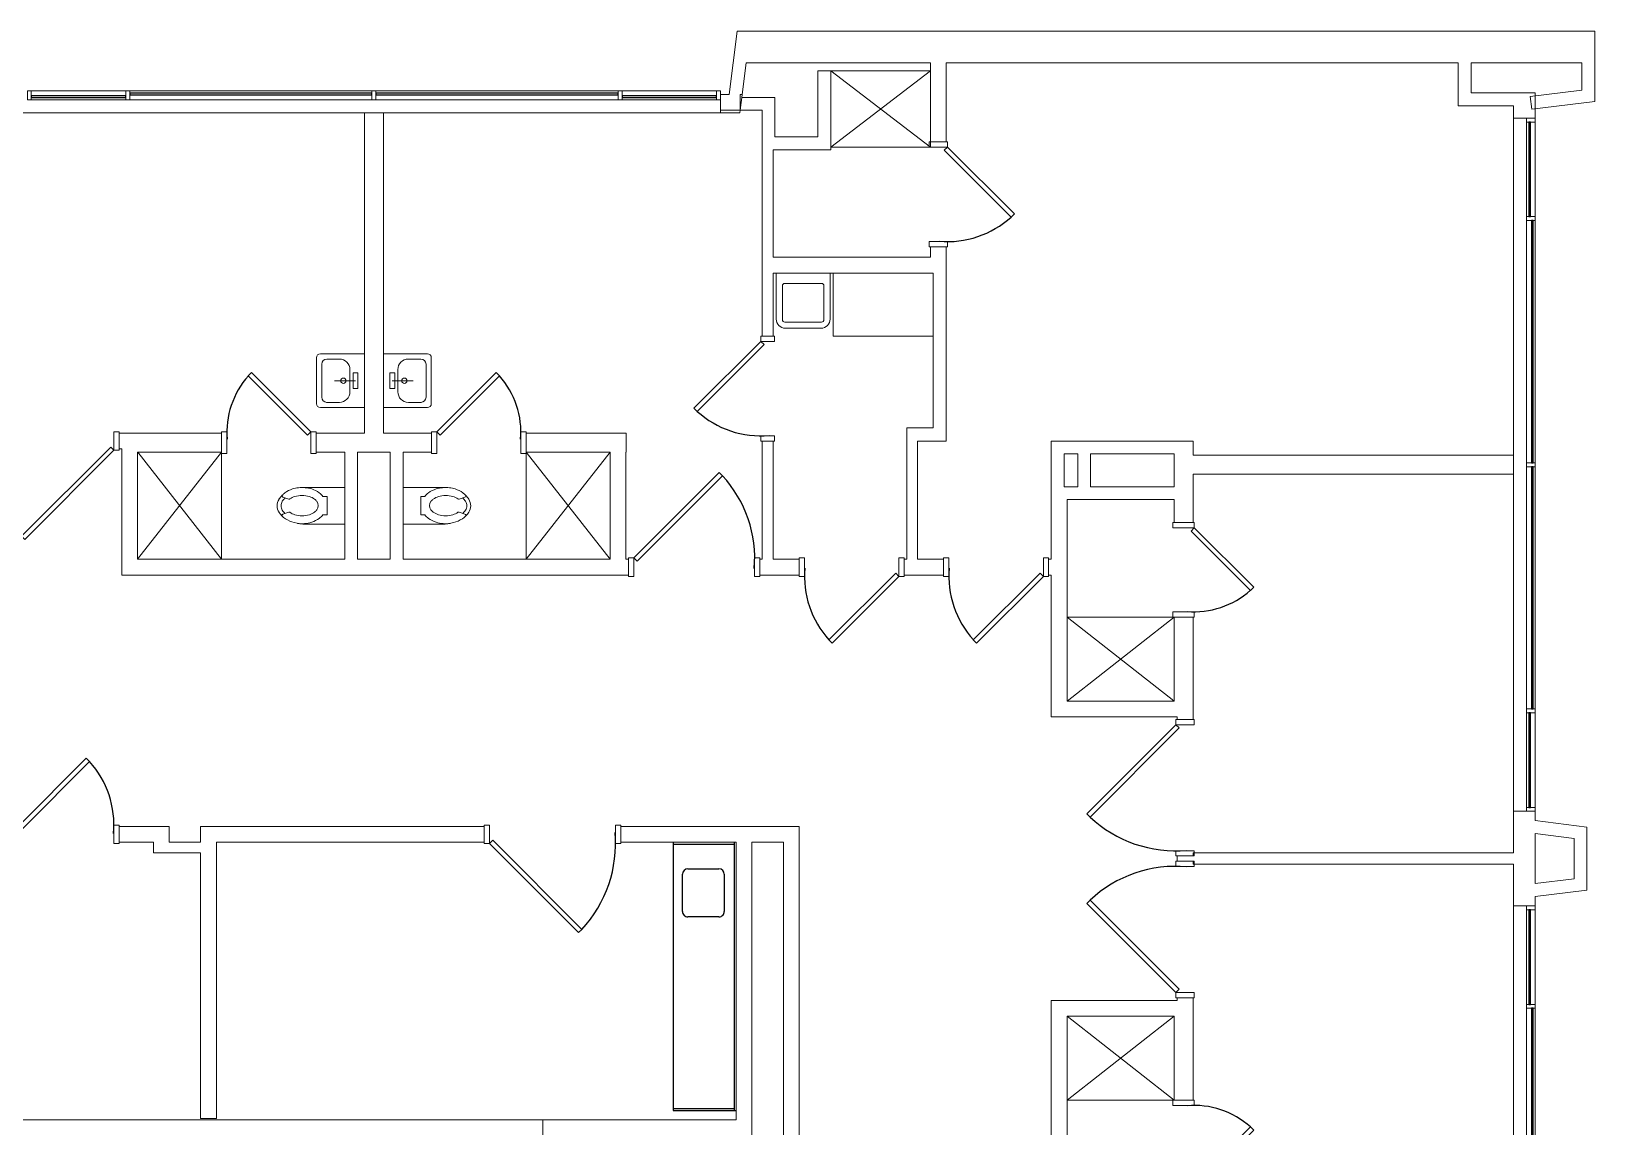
# Model space of a CAD drawing. Header units: inches. Extents: x -3174 to 3292, y 161 to 3697.
# Drawn here: x 2691 to 3287, y 3280 to 3697 of the extents above; entities that cross this region are included whole.
import ezdxf

# ---------------------------------------------------------------- set-up
doc = ezdxf.new("R2010")
doc.units = ezdxf.units.IN
doc.header["$LTSCALE"] = 96
doc.header["$MEASUREMENT"] = 0
for name, color, linetype, lineweight in [('A-DETL-GENF', 3, 'CONTINUOUS', 18), ('A-FLOR-OTLN', 6, 'CONTINUOUS', 18), ('A-GENM', 6, 'CONTINUOUS', 18), ('A-GLAZ-CWMG', 3, 'CONTINUOUS', 18), ('I-WALL', 2, 'CONTINUOUS', 18), ('P-SANR-FIXT', 6, 'CONTINUOUS', 18)]:
    doc.layers.add(name, color=color, linetype=linetype, lineweight=lineweight)
for name, color, linetype in [('A-DOOR', 2, 'CONTINUOUS'), ('A-FLOR-CASE', 3, 'CONTINUOUS'), ('A-GLAZ', 2, 'CONTINUOUS')]:
    doc.layers.add(name, color=color, linetype=linetype)

# ---------------------------------------------------------------- blocks, each defined once
blk = doc.blocks.new('generic door-single - 48_ x 84_-1536796-258679-fp05')
at = {"layer": 'A-DETL-GENF', "color": 253}
for p, q in [((-27.25, 6.06), (-29.25, 6.06)), ((-29.25, 6.06), (-29.25, -0.94)), ((-27.25, -0.94), (-27.25, 6.06)), ((22.75, 6.06), (20.75, 6.06)), ((20.75, 6.06), (20.75, -0.94)), ((22.75, -0.94), (22.75, 6.06)), ((-29.25, -0.94), (-27.25, -0.94)), ((20.75, -0.94), (22.75, -0.94))]:
    blk.add_line(p, q, dxfattribs=at)
at = {"layer": 'A-DOOR', "color": 253}
for p, q in [((-14.43, -33.64), (19.51, 0.3)), ((20.75, -0.94), (19.51, 0.3)), ((20.75, -0.94), (-13.19, -34.88)), ((-13.19, -34.88), (-14.43, -33.64))]:
    blk.add_line(p, q, dxfattribs=at)
blk.add_arc((20.75, -0.94), 48.05, 175, 222.91262, dxfattribs=at)
blk = doc.blocks.new('generic door-single - 32_ x 84_-1548980-258679-fp05')
at = {"layer": 'A-DETL-GENF', "color": 253}
for p, q in [((-21.25, -6.69), (-21.25, 1.56)), ((-21.25, 1.56), (-19.25, 1.56)), ((-19.25, 1.56), (-19.25, -6.69)), ((12.75, -6.69), (12.75, 1.56)), ((12.75, 1.56), (14.75, 1.56)), ((14.75, 1.56), (14.75, -6.69)), ((-19.25, -6.69), (-21.25, -6.69)), ((14.75, -6.69), (12.75, -6.69))]:
    blk.add_line(p, q, dxfattribs=at)
at = {"layer": 'A-DOOR', "color": 253}
for p, q in [((-9.88, 24.19), (-11.11, 22.95)), ((12.75, 1.56), (-9.88, 24.19)), ((-11.11, 22.95), (11.51, 0.33)), ((12.75, 1.56), (11.51, 0.33))]:
    blk.add_line(p, q, dxfattribs=at)
blk.add_arc((12.75, 1.56), 31.98, 138.13643, 185, dxfattribs=at)
blk = doc.blocks.new('Eg_toilet_2D - Eg_toilet_2D-690829-258679-fp05')
at = {"layer": 'P-SANR-FIXT', "color": 253}
for p, q in [((0, 7), (14.87, 7)), ((6.71, 3.45), (8.26, 3.45)), ((6.71, -3.55), (6.71, 3.45)), ((23.53, 3.16), (21.3, 2.42)), ((8.26, -3.55), (6.71, -3.55)), ((21.3, -2.52), (23.5, -3.25)), ((16.5, -7), (0, -7))]:
    blk.add_line(p, q, dxfattribs=at)
for centre, radius, start, end in [((15.38, -2.85), 9.56, 107.14148, 126.67221), ((16.21, -5.54), 12.38, 81.73494, 107.14148), ((14.87, -9.84), 16.84, 75.07119, 90), ((16.17, -4.99), 11.82, 57.23167, 75.07119), ((14.11, -1.14), 7.43, 126.67221, 141.86478), ((12.84, -0.05), 2.76, 143.41905, 216.58095), ((14.11, -1.14), 4.43, 126.67237, 141.86477), ((15.38, -2.85), 6.56, 107.14137, 126.67237), ((16.21, -5.54), 9.38, 90.00002, 107.14137), ((16.21, -5.54), 9.38, 72.85864, 89.99998), ((17.04, -2.85), 6.56, 54.48291, 72.85864), ((21.14, 2.9), 0.5, 234.48291, 288.24383), ((18.14, -1.93), 8.18, 32.76172, 57.23167), ((18.14, -1.93), 6.68, 32.76159, 46.31418), ((23.37, 3.63), 0.5, 288.24383, 45.67207), ((21.13, 0), 3.12, 359.99997, 32.76159), ((21.13, 0), 4.62, 359.99996, 32.76172), ((21.13, 0), 4.62, 327.23848, 0.00004), ((14.11, 1.04), 7.43, 218.13524, 233.32772), ((15.38, 2.75), 9.56, 233.32772, 252.85864), ((14.11, 1.04), 4.43, 218.13523, 233.32763), ((15.38, 2.75), 6.56, 233.32763, 252.85863), ((16.21, 5.44), 9.38, 252.85863, 269.99998), ((16.21, 5.44), 9.38, 270.00002, 287.14136), ((17.04, 2.75), 6.56, 287.14136, 305.51709), ((17.04, 2.75), 9.56, 287.14164, 306.68462), ((21.14, -3), 0.5, 71.75618, 125.51709), ((18.14, 1.93), 6.68, 312.75649, 327.23832), ((18.32, 1.04), 7.43, 306.68811, 316.57416), ((23.35, -3.73), 0.5, 316.57414, 71.75618), ((21.13, 0), 3.12, 327.23832, 0.00003), ((18.14, 1.93), 8.18, 313.30974, 327.23848), ((16.21, 5.44), 12.38, 252.85864, 276.58587), ((16.21, 5.44), 12.38, 276.58592, 287.14164)]:
    blk.add_arc(centre, radius, start, end, dxfattribs=at)
blk = doc.blocks.new('Eg_shower_2D - Eg_shower_2D-691853-258679-fp05')
at = {"layer": 'P-SANR-FIXT', "color": 253}
for p, q in [((-16, -20.32), (15.96, 20.38)), ((16, -20.32), (-15.95, 20.38)), ((16, 20.38), (16, -20.32)), ((16, -20.32), (-16, -20.32))]:
    blk.add_line(p, q, dxfattribs=at)
blk = doc.blocks.new('generic door-single - 46_ x 84_-1549304-258679-fp05')
at = {"layer": 'A-DETL-GENF', "color": 253}
for p, q in [((-26.25, 6.06), (-28.25, 6.06)), ((-28.25, 6.06), (-28.25, -0.94)), ((-26.25, -0.94), (-26.25, 6.06)), ((21.75, 6.06), (19.75, 6.06)), ((19.75, 6.06), (19.75, -0.94)), ((21.75, -0.94), (21.75, 6.06)), ((-28.25, -0.94), (-26.25, -0.94)), ((19.75, -0.94), (21.75, -0.94))]:
    blk.add_line(p, q, dxfattribs=at)
at = {"layer": 'A-DOOR', "color": 253}
for p, q in [((-14.01, -32.23), (18.51, 0.3)), ((19.75, -0.94), (18.51, 0.3)), ((19.75, -0.94), (-12.78, -33.46)), ((-12.78, -33.46), (-14.01, -32.23))]:
    blk.add_line(p, q, dxfattribs=at)
blk.add_arc((19.75, -0.94), 46.04, 175, 222.82155, dxfattribs=at)
blk = doc.blocks.new('Eg_toilet_2D - Eg_toilet_2D-3266673-258679-fp05')
at = {"layer": 'P-SANR-FIXT', "color": 253}
for p, q in [((16.5, 7), (0, 7)), ((8.26, 3.55), (6.71, 3.55)), ((6.71, 3.55), (6.71, -3.45)), ((21.3, 2.52), (23.5, 3.25)), ((6.71, -3.45), (8.26, -3.45)), ((23.53, -3.16), (21.3, -2.42)), ((0, -7), (14.87, -7))]:
    blk.add_line(p, q, dxfattribs=at)
for centre, radius, start, end in [((15.38, -2.75), 9.56, 107.14136, 126.67228), ((16.21, -5.44), 12.38, 83.41413, 107.14136), ((16.21, -5.44), 12.38, 72.85836, 83.41408), ((17.04, -2.75), 9.56, 53.31538, 72.85836), ((14.11, -1.04), 7.43, 126.67228, 141.86476), ((12.84, 0.05), 2.76, 143.41905, 216.58095), ((14.11, -1.04), 4.43, 126.67237, 141.86477), ((15.38, -2.75), 6.56, 107.14137, 126.67237), ((16.21, -5.44), 9.38, 90.00002, 107.14137), ((16.21, -5.44), 9.38, 72.85864, 89.99998), ((17.04, -2.75), 6.56, 54.48291, 72.85864), ((21.14, 3), 0.5, 234.48291, 288.24382), ((18.14, -1.93), 6.68, 32.76168, 47.24351), ((18.32, -1.04), 7.43, 43.42584, 53.31189), ((23.35, 3.73), 0.5, 288.24382, 43.42586), ((18.14, -1.93), 8.18, 32.76152, 46.69026), ((21.13, 0), 3.12, 359.99997, 32.76168), ((21.13, 0), 3.12, 327.23841, 0.00003), ((21.13, 0), 4.62, 359.99996, 32.76152), ((21.13, 0), 4.62, 327.23828, 0.00004), ((14.11, 1.14), 7.43, 218.13522, 233.32779), ((15.38, 2.85), 9.56, 233.32779, 252.85852), ((14.11, 1.14), 4.43, 218.13523, 233.32763), ((15.38, 2.85), 6.56, 233.32763, 252.85863), ((16.21, 5.54), 9.38, 252.85863, 269.99998), ((16.21, 5.54), 9.38, 270.00002, 287.14136), ((17.04, 2.85), 6.56, 287.14136, 305.51709), ((16.17, 4.99), 11.82, 284.92881, 302.76833), ((21.14, -2.9), 0.5, 71.75617, 125.51709), ((18.14, 1.93), 8.18, 302.76833, 327.23828), ((18.14, 1.93), 6.68, 313.68582, 327.23841), ((23.37, -3.63), 0.5, 314.32793, 71.75617), ((16.21, 5.54), 12.38, 252.85852, 278.26506), ((14.87, 9.84), 16.84, 270, 284.92881)]:
    blk.add_arc(centre, radius, start, end, dxfattribs=at)
blk = doc.blocks.new('Eg_shower_2D - Eg_shower_2D-738930-258679-fp05')
at = {"layer": 'P-SANR-FIXT', "color": 253}
for p, q in [((-16, 20.32), (15.95, -20.38)), ((16, 20.32), (-16, 20.32)), ((16, 20.32), (-15.95, -20.38)), ((16, -20.38), (16, 20.32))]:
    blk.add_line(p, q, dxfattribs=at)
blk = doc.blocks.new('generic door-single - 32_ x 84_-1549300-258679-fp05')
at = {"layer": 'A-DETL-GENF', "color": 253}
for p, q in [((-19.25, 6.69), (-21.25, 6.69)), ((-21.25, 6.69), (-21.25, -1.56)), ((-19.25, -1.56), (-19.25, 6.69)), ((14.75, 6.69), (12.75, 6.69)), ((12.75, 6.69), (12.75, -1.56)), ((14.75, -1.56), (14.75, 6.69)), ((-21.25, -1.56), (-19.25, -1.56)), ((12.75, -1.56), (14.75, -1.56))]:
    blk.add_line(p, q, dxfattribs=at)
at = {"layer": 'A-DOOR', "color": 253}
for p, q in [((-11.11, -22.95), (11.51, -0.33)), ((12.75, -1.56), (-9.88, -24.19)), ((12.75, -1.56), (11.51, -0.33)), ((-9.88, -24.19), (-11.11, -22.95))]:
    blk.add_line(p, q, dxfattribs=at)
blk.add_arc((12.75, -1.56), 31.98, 175, 221.86357, dxfattribs=at)
blk = doc.blocks.new('generic door-single - 48_ x 84_-1536792-258679-fp05')
at = {"layer": 'A-DETL-GENF', "color": 253}
for p, q in [((-29.25, -6.06), (-29.25, 0.94)), ((-29.25, 0.94), (-27.25, 0.94)), ((-27.25, 0.94), (-27.25, -6.06)), ((20.75, -6.06), (20.75, 0.94)), ((20.75, 0.94), (22.75, 0.94)), ((22.75, 0.94), (22.75, -6.06)), ((-27.25, -6.06), (-29.25, -6.06)), ((22.75, -6.06), (20.75, -6.06))]:
    blk.add_line(p, q, dxfattribs=at)
at = {"layer": 'A-DOOR', "color": 253}
for p, q in [((-13.19, 34.88), (-14.43, 33.64)), ((-14.43, 33.64), (19.51, -0.3)), ((20.75, 0.94), (-13.19, 34.88)), ((20.75, 0.94), (19.51, -0.3))]:
    blk.add_line(p, q, dxfattribs=at)
blk.add_arc((20.75, 0.94), 48.05, 137.08738, 185, dxfattribs=at)
blk = doc.blocks.new('Eg_shower_2D - Eg_shower_2D-V1-258679-fp05')
at = {"layer": 'P-SANR-FIXT', "color": 253}
for p, q in [((-16, 20.32), (15.96, -20.38)), ((16, 20.32), (-16, 20.32)), ((16, 20.32), (-15.95, -20.37)), ((16, -20.37), (16, 20.32))]:
    blk.add_line(p, q, dxfattribs=at)
blk = doc.blocks.new('Eg_shower_2D - Eg_shower_2D-738978-258679-fp05')
at = {"layer": 'P-SANR-FIXT', "color": 253}
for p, q in [((-16, -20.32), (13, 17.68)), ((13, -20.32), (-16, 17.68)), ((-16, -20.32), (-16, 17.68)), ((13, 17.68), (13, -20.32)), ((-14, -20.32), (-16, -20.32))]:
    blk.add_line(p, q, dxfattribs=at)
blk = doc.blocks.new('generic door-single - 36_ x 84_-905279-258679-fp05')
at = {"layer": 'A-DETL-GENF', "color": 253}
for p, q in [((-21.25, 6.06), (-23.25, 6.06)), ((-23.25, 6.06), (-23.25, -0.94)), ((-21.25, -0.94), (-21.25, 6.06)), ((16.75, 6.06), (14.75, 6.06)), ((14.75, 6.06), (14.75, -0.94)), ((16.75, -0.94), (16.75, 6.06)), ((-23.25, -0.94), (-21.25, -0.94)), ((14.75, -0.94), (16.75, -0.94))]:
    blk.add_line(p, q, dxfattribs=at)
at = {"layer": 'A-DOOR', "color": 253}
for p, q in [((-11.94, -25.16), (13.51, 0.3)), ((14.75, -0.94), (13.51, 0.3)), ((14.75, -0.94), (-10.71, -26.39)), ((-10.71, -26.39), (-11.94, -25.16))]:
    blk.add_line(p, q, dxfattribs=at)
blk.add_arc((14.75, -0.94), 36, 175, 222.21369, dxfattribs=at)
blk = doc.blocks.new('generic door-single - 36_ x 84_-1549311-258679-fp05')
at = {"layer": 'A-DETL-GENF', "color": 253}
for p, q in [((-23.25, -5.19), (-23.25, 0.06)), ((-23.25, 0.06), (-21.25, 0.06)), ((-21.25, 0.06), (-21.25, -5.19)), ((14.75, -5.19), (14.75, 0.06)), ((14.75, 0.06), (16.75, 0.06)), ((16.75, 0.06), (16.75, -5.19)), ((-21.25, -5.19), (-23.25, -5.19)), ((16.75, -5.19), (14.75, -5.19))]:
    blk.add_line(p, q, dxfattribs=at)
at = {"layer": 'A-DOOR', "color": 253}
for p, q in [((-10.71, 25.52), (-11.94, 24.28)), ((-11.94, 24.28), (13.51, -1.17)), ((14.75, 0.06), (-10.71, 25.52)), ((14.75, 0.06), (13.51, -1.17))]:
    blk.add_line(p, q, dxfattribs=at)
blk.add_arc((14.75, 0.06), 36, 137.78631, 185, dxfattribs=at)
blk = doc.blocks.new('Eg_sink_2D - regular-715397-258679-fp05')
at = {"layer": 'P-SANR-FIXT', "color": 253}
for p, q in [((-10.25, -17.54), (-10.25, 0)), ((10.25, 0), (10.25, -17.54)), ((-7.92, -17.74), (-7.92, -4.85)), ((-6.99, -3.92), (6.99, -3.92)), ((7.92, -4.85), (7.92, -17.74)), ((6.99, -18.67), (-6.99, -18.67)), ((6.79, -21), (-6.79, -21))]:
    blk.add_line(p, q, dxfattribs=at)
for centre, radius, start, end in [((-6.99, -4.85), 0.932, 90, 180), ((6.99, -4.85), 0.932, 360, 90), ((-6.79, -17.54), 3.46, 180, 270), ((-6.99, -17.74), 0.932, 180, 270), ((6.79, -17.54), 3.46, 270, 0), ((6.99, -17.74), 0.932, 270, 0)]:
    blk.add_arc(centre, radius, start, end, dxfattribs=at)
blk = doc.blocks.new('Eg_counter_2D - counter-740783-258679-fp05')
at = {"layer": 'A-GENM', "color": 253}
for p, q in [((-38.0625, 0), (-38.0625, -24)), ((-38.0625, -24), (0, -24))]:
    blk.add_line(p, q, dxfattribs=at)
blk = doc.blocks.new('lab-case-counter-straight - 24_D x 34_H-1129054-258679-fp05')
at = {"layer": 'A-FLOR-CASE', "color": 253}
for p, q in [((56.74, 5.27), (56.74, 6.02)), ((56.74, -17.98), (56.74, 6.02)), ((-45.51, 5.27), (56.74, 5.27)), ((-44.76, -17.98), (-44.76, 5.27)), ((-33.34, 1.46), (-19.06, 1.46)), ((55.99, 5.27), (55.99, -17.98)), ((-35.34, -12.45), (-35.34, -0.54)), ((-17.06, -0.54), (-17.06, -12.45)), ((-19.06, -14.45), (-33.34, -14.45)), ((-45.51, -17.98), (-21.51, -17.98)), ((-21.51, -17.98), (32.74, -17.98)), ((32.74, -17.98), (56.74, -17.98))]:
    blk.add_line(p, q, dxfattribs=at)
for centre, start, end in [((-33.34, -0.54), 90, 180), ((-19.06, -0.54), 360, 90), ((-33.34, -12.45), 180, 270), ((-19.06, -12.45), 270, 0)]:
    blk.add_arc(centre, 2, start, end, dxfattribs=at)
blk = doc.blocks.new('plumb-sink-wall hung - ADA - Standard depth-1244821-258679-fp05')
at = {"layer": 'P-SANR-FIXT', "color": 253}
for p, q in [((-10.25, -12.75), (-10.25, 4)), ((-8.75, 5.5), (8.75, 5.5)), ((-8.25, -3.25), (-8.25, 1.5)), ((-6.25, 3.5), (6.44, 3.5)), ((8.25, -3.25), (8.25, 1.69)), ((10.25, 4), (10.25, -12.75)), ((0, -9.37), (0, -1.37)), ((-10.25, -12.75), (-10.25, -11.75)), ((-4.25, -7.25), (4.25, -7.25)), ((3, -8.43), (-3, -8.43)), ((-3, -8.43), (-3, -10.24)), ((-3, -10.24), (3, -10.24)), ((3, -10.24), (3, -8.43)), ((10.25, -11.75), (10.25, -12.75))]:
    blk.add_line(p, q, dxfattribs=at)
blk.add_circle((0, -4.75), 1, dxfattribs=at)
for centre, radius, start, end in [((-8.75, 4), 1.5, 90, 180), ((-6.25, 1.5), 2, 90, 180), ((6.25, 1.5), 2, 0, 90), ((8.75, 4), 1.5, 0, 90), ((-4.25, -3.25), 4, 180, 270), ((4.25, -3.25), 4, 270, 0)]:
    blk.add_arc(centre, radius, start, end, dxfattribs=at)
blk = doc.blocks.new('plumb-sink-wall hung - ADA - Standard depth-387426-258679-fp05')
at = {"layer": 'P-SANR-FIXT', "color": 253}
for p, q in [((-10.25, 12.75), (-10.25, -4)), ((-10.25, 12.75), (-10.25, 11.75)), ((10.25, -4), (10.25, 12.75)), ((10.25, 11.75), (10.25, 12.75)), ((-4.25, 7.25), (4.25, 7.25)), ((-3, 8.43), (-3, 10.24)), ((-3, 10.24), (3, 10.24)), ((3, 8.43), (-3, 8.43)), ((0, 9.37), (0, 1.37)), ((3, 10.24), (3, 8.43)), ((-8.25, 3.25), (-8.25, -1.5)), ((8.25, 3.25), (8.25, -1.69)), ((-8.75, -5.5), (8.75, -5.5)), ((-6.25, -3.5), (6.44, -3.5))]:
    blk.add_line(p, q, dxfattribs=at)
blk.add_circle((0, 4.75), 1, dxfattribs=at)
for centre, radius, start, end in [((-4.25, 3.25), 4, 90, 180), ((4.25, 3.25), 4, 360, 90), ((-8.75, -4), 1.5, 180, 270), ((-6.25, -1.5), 2, 180, 270), ((6.25, -1.5), 2, 270, 360), ((8.75, -4), 1.5, 270, 360)]:
    blk.add_arc(centre, radius, start, end, dxfattribs=at)
blk = doc.blocks.new('System Panel - Summit_Glazed 3-2067557-258679-fp05')
at = {"layer": 'A-GLAZ', "color": 253}
for p, q in [((18, -0.1875), (-18, -0.1875)), ((-18, -0.1875), (-18, -0.8125)), ((-18, -0.8125), (18, -0.8125)), ((18, -0.8125), (18, -0.1875))]:
    blk.add_line(p, q, dxfattribs=at)
blk = doc.blocks.new('System Panel - Summit_Glazed 1-2067590-258679-fp05')
at = {"layer": 'A-GLAZ', "color": 253}
for p, q in [((46.125, 0.8125), (-46.125, 0.8125)), ((-46.125, 0.8125), (-46.125, 0.1875)), ((-46.125, 0.1875), (46.125, 0.1875)), ((46.125, 0.1875), (46.125, 0.8125))]:
    blk.add_line(p, q, dxfattribs=at)
blk = doc.blocks.new('Rectangular Mullion - 1_5_ x 3 3_8_ rectangular-2067243-258679-fp05')
at = {"layer": 'A-GLAZ-CWMG', "color": 253}
for p, q in [((-0.75, 1.6875), (0.75, 1.6875)), ((-0.75, -1.6875), (-0.75, 1.6875)), ((0.75, 1.6875), (0.75, -1.6875)), ((0.75, -1.6875), (-0.75, -1.6875))]:
    blk.add_line(p, q, dxfattribs=at)
blk = doc.blocks.new('Rectangular Mullion - 1_5_ x 3 3_8_ rectangular-2067122-258679-fp05')
at = {"layer": 'A-GLAZ-CWMG', "color": 253}
for p, q in [((-1.5, 1.6875), (0, 1.6875)), ((-1.5, -1.6875), (-1.5, 1.6875)), ((0, 1.6875), (0, -1.6875)), ((0, -1.6875), (-1.5, -1.6875))]:
    blk.add_line(p, q, dxfattribs=at)
blk = doc.blocks.new('Rectangular Mullion - 1_5_ x 3 3_8_ rectangular-2067548-258679-fp05')
at = {"layer": 'A-GLAZ-CWMG', "color": 253}
for p, q in [((502.65, 1627.45), (466.65, 1627.45)), ((502.65, 1624.07), (466.65, 1624.07))]:
    blk.add_line(p, q, dxfattribs=at)
blk = doc.blocks.new('Rectangular Mullion - 1_5_ x 3 3_8_ rectangular-2067585-258679-fp05')
at = {"layer": 'A-GLAZ-CWMG', "color": 253}
for p, q in [((690.15, 1627.45), (597.9, 1627.45)), ((690.15, 1624.07), (597.9, 1624.07))]:
    blk.add_line(p, q, dxfattribs=at)
blk = doc.blocks.new('Rectangular Mullion - 1_5_ x 3 3_8_ rectangular-2067073-258679-fp05')
at = {"layer": 'A-GLAZ-CWMG', "color": 253}
for p, q in [((0, 1.6875), (-1.5, 1.6875)), ((-1.5, 1.6875), (-1.5, -1.6875)), ((0, -1.6875), (0, 1.6875)), ((-1.5, -1.6875), (0, -1.6875))]:
    blk.add_line(p, q, dxfattribs=at)
blk = doc.blocks.new('System Panel - Summit_Glazed 1-2068434-258679-fp05')
at = {"layer": 'A-GLAZ', "color": 253}
for p, q in [((46.125, -0.1875), (-46.125, -0.1875)), ((-46.125, -0.1875), (-46.125, -0.8125)), ((-46.125, -0.8125), (46.125, -0.8125)), ((46.125, -0.8125), (46.125, -0.1875))]:
    blk.add_line(p, q, dxfattribs=at)
blk = doc.blocks.new('Rectangular Mullion - 1_5_ x 3 3_8_ rectangular-2067135-258679-fp05')
at = {"layer": 'A-GLAZ-CWMG', "color": 253}
for p, q in [((-1.5, 1.6875), (0, 1.6875)), ((-1.5, -1.6875), (-1.5, 1.6875)), ((0, 1.6875), (0, -1.6875)), ((0, -1.6875), (-1.5, -1.6875))]:
    blk.add_line(p, q, dxfattribs=at)
blk = doc.blocks.new('Rectangular Mullion - 1_5_ x 3 3_8_ rectangular-2068432-258679-fp05')
at = {"layer": 'A-GLAZ-CWMG', "color": 253}
for p, q in [((690.15, 746.07), (597.9, 746.07)), ((690.15, 742.7), (597.9, 742.7))]:
    blk.add_line(p, q, dxfattribs=at)
blk = doc.blocks.new('System Panel - Summit_Glazed 3-2068433-258679-fp05')
at = {"layer": 'A-GLAZ', "color": 253}
for p, q in [((18, 0.8125), (-18, 0.8125)), ((-18, 0.8125), (-18, 0.1875)), ((-18, 0.1875), (18, 0.1875)), ((18, 0.1875), (18, 0.8125))]:
    blk.add_line(p, q, dxfattribs=at)
blk = doc.blocks.new('Rectangular Mullion - 1_5_ x 3 3_8_ rectangular-2068431-258679-fp05')
at = {"layer": 'A-GLAZ-CWMG', "color": 253}
for p, q in [((502.65, 746.07), (466.65, 746.07)), ((502.65, 742.7), (466.65, 742.7))]:
    blk.add_line(p, q, dxfattribs=at)
blk = doc.blocks.new('Rectangular Mullion - 1_5_ x 3 3_8_ rectangular-2067598-258679-fp05')
at = {"layer": 'A-GLAZ-CWMG', "color": 253}
for p, q in [((-0.75, 1.6875), (0.75, 1.6875)), ((-0.75, -1.6875), (-0.75, 1.6875)), ((0.75, 1.6875), (0.75, -1.6875)), ((0.75, -1.6875), (-0.75, -1.6875))]:
    blk.add_line(p, q, dxfattribs=at)
blk = doc.blocks.new('Rectangular Mullion - 1_5_ x 3 3_8_ rectangular-2067136-258679-fp05')
at = {"layer": 'A-GLAZ-CWMG', "color": 253}
for p, q in [((0, 1.6875), (-1.5, 1.6875)), ((-1.5, 1.6875), (-1.5, -1.6875)), ((0, -1.6875), (0, 1.6875)), ((-1.5, -1.6875), (0, -1.6875))]:
    blk.add_line(p, q, dxfattribs=at)

msp = doc.modelspace()

# ---------------------------------------------------------------- linework, layer by layer
at = {"layer": 'A-FLOR-OTLN', "color": 253}
for p, q in [((2961.9, 3672.99), (2961.77, 3671.87)), ((2961.04, 3665.99), (2953.62, 3665.99)), ((2961.17, 3666.99), (2961.04, 3665.99))]:
    msp.add_line(p, q, dxfattribs=at)
at = {"layer": 'I-WALL', "color": 253}
for p, q in [((2959.95, 3697.08), (2956.99, 3672.99)), ((3286.62, 3697.08), (2959.95, 3697.08)), ((3286.62, 3670.31), (3286.62, 3697.08)), ((2961.9, 3672.99), (2963.39, 3685.08)), ((2963.39, 3685.08), (3033.62, 3685.08)), ((2990.74, 3681.99), (2990.74, 3656.87)), ((2995.62, 3681.99), (2990.74, 3681.99)), ((2995.62, 3651.99), (2995.62, 3681.99)), ((3033.62, 3685.08), (3033.62, 3654.99)), ((3039.62, 3685.08), (3234.62, 3685.08)), ((3039.62, 3654.99), (3039.62, 3685.08)), ((3234.62, 3685.08), (3234.62, 3668.71)), ((3239.49, 3685.08), (3281.74, 3685.08)), ((3239.49, 3673.58), (3239.49, 3685.08)), ((3281.74, 3685.08), (3281.74, 3674.63)), ((3281.74, 3674.63), (3262.02, 3672.2)), ((2956.99, 3672.99), (2953.62, 3672.99)), ((2953.62, 3672.99), (2953.62, 3665.99)), ((2961.17, 3666.99), (2961.17, 3672.99)), ((2961.17, 3672.99), (2961.9, 3672.99)), ((2961.77, 3671.87), (2961.17, 3666.99)), ((2974.37, 3671.87), (2961.77, 3671.87)), ((2974.37, 3656.87), (2974.37, 3671.87)), ((3234.62, 3668.71), (3255.62, 3668.71)), ((3263.99, 3673.58), (3239.49, 3673.58)), ((3255.62, 3384.12), (3255.62, 3668.71)), ((3262.02, 3672.2), (3262.62, 3667.37)), ((3262.62, 3667.37), (3286.62, 3670.31)), ((3263.99, 3663.99), (3263.99, 3673.58)), ((2953.62, 3665.99), (2673.74, 3665.99)), ((2817.99, 3665.99), (2817.99, 3543.99)), ((2825.24, 3543.99), (2825.24, 3665.99)), ((2953.62, 3666.99), (2969.49, 3666.99)), ((2969.49, 3666.99), (2969.49, 3580.99)), ((3255.62, 3663.99), (3263.99, 3663.99)), ((2990.74, 3656.87), (2974.37, 3656.87)), ((2973.74, 3651.99), (2995.62, 3651.99)), ((2973.74, 3610.99), (2973.74, 3651.99)), ((3033.62, 3654.99), (3039.62, 3654.99)), ((3033.62, 3614.99), (3033.62, 3610.99)), ((3039.62, 3614.99), (3033.62, 3614.99)), ((3039.62, 3540.99), (3039.62, 3614.99)), ((3033.62, 3610.99), (2973.74, 3610.99)), ((2973.74, 3604.99), (3034.62, 3604.99)), ((2973.74, 3580.99), (2973.74, 3604.99)), ((3034.62, 3604.99), (3034.62, 3545.99)), ((2969.49, 3580.99), (2973.74, 3580.99)), ((2724.62, 3543.99), (2724.62, 3537.99)), ((2763.62, 3543.99), (2724.62, 3543.99)), ((2763.62, 3536.74), (2763.62, 3543.99)), ((2817.99, 3543.99), (2799.62, 3543.99)), ((2799.62, 3543.99), (2799.62, 3536.74)), ((2843.62, 3543.99), (2825.24, 3543.99)), ((2843.62, 3536.74), (2843.62, 3543.99)), ((2917.74, 3543.99), (2879.62, 3543.99)), ((2879.62, 3543.99), (2879.62, 3536.74)), ((2917.74, 3536.74), (2917.74, 3543.99)), ((3034.62, 3545.99), (3024.62, 3545.99)), ((3024.62, 3545.99), (3024.62, 3495.99)), ((2724.62, 3537.99), (2725.62, 3537.99)), ((2725.62, 3537.99), (2725.62, 3489.99)), ((2969.49, 3540.99), (2969.49, 3495.99)), ((2973.74, 3540.99), (2969.49, 3540.99)), ((2973.74, 3495.99), (2973.74, 3540.99)), ((3028.62, 3540.99), (3039.62, 3540.99)), ((3028.62, 3495.99), (3028.62, 3540.99)), ((3079.62, 3540.99), (3079.62, 3495.99)), ((3133.62, 3540.99), (3079.62, 3540.99)), ((3133.62, 3535.62), (3133.62, 3540.99)), ((2731.62, 3495.99), (2731.62, 3536.74)), ((2731.62, 3536.74), (2763.62, 3536.74)), ((2799.62, 3536.74), (2810.49, 3536.74)), ((2810.49, 3536.74), (2810.49, 3495.99)), ((2815.37, 3536.74), (2827.87, 3536.74)), ((2815.37, 3495.99), (2815.37, 3536.74)), ((2827.87, 3536.74), (2827.87, 3495.99)), ((2832.74, 3536.74), (2843.62, 3536.74)), ((2832.74, 3495.99), (2832.74, 3536.74)), ((2879.62, 3536.74), (2911.62, 3536.74)), ((2911.62, 3536.74), (2911.62, 3495.99)), ((2917.62, 3495.99), (2917.62, 3536.74)), ((2917.62, 3536.74), (2917.74, 3536.74)), ((3084.49, 3536.12), (3089.74, 3536.12)), ((3084.49, 3523.62), (3084.49, 3536.12)), ((3089.74, 3536.12), (3089.74, 3523.62)), ((3094.62, 3536.12), (3126.37, 3536.12)), ((3094.62, 3523.62), (3094.62, 3536.12)), ((3126.37, 3536.12), (3126.37, 3523.62)), ((3255.62, 3535.62), (3133.62, 3535.62)), ((3133.62, 3528.37), (3255.62, 3528.37)), ((3133.62, 3509.99), (3133.62, 3528.37)), ((3089.74, 3523.62), (3084.49, 3523.62)), ((3126.37, 3523.62), (3094.62, 3523.62)), ((3085.62, 3441.99), (3085.62, 3518.74)), ((3085.62, 3518.74), (3126.37, 3518.74)), ((3126.37, 3518.74), (3126.37, 3509.99)), ((3126.37, 3509.99), (3133.62, 3509.99)), ((2810.49, 3495.99), (2731.62, 3495.99)), ((2827.87, 3495.99), (2815.37, 3495.99)), ((2911.62, 3495.99), (2832.74, 3495.99)), ((2918.62, 3495.99), (2917.62, 3495.99)), ((2918.62, 3489.99), (2918.62, 3495.99)), ((2969.49, 3495.99), (2968.62, 3495.99)), ((2968.62, 3495.99), (2968.62, 3489.99)), ((2983.62, 3495.99), (2973.74, 3495.99)), ((2983.62, 3489.99), (2983.62, 3495.99)), ((3024.62, 3495.99), (3023.62, 3495.99)), ((3023.62, 3495.99), (3023.62, 3489.99)), ((3038.62, 3495.99), (3028.62, 3495.99)), ((3038.62, 3489.99), (3038.62, 3495.99)), ((3079.62, 3495.99), (3078.62, 3495.99)), ((3078.62, 3495.99), (3078.62, 3489.99)), ((2725.62, 3489.99), (2918.62, 3489.99)), ((2968.62, 3489.99), (2983.62, 3489.99)), ((3023.62, 3489.99), (3038.62, 3489.99)), ((3078.62, 3489.99), (3079.62, 3489.99)), ((3079.62, 3489.99), (3079.62, 3435.99)), ((3126.37, 3473.99), (3126.37, 3441.99)), ((3133.62, 3473.99), (3126.37, 3473.99)), ((3133.62, 3434.99), (3133.62, 3473.99)), ((3126.37, 3441.99), (3085.62, 3441.99)), ((3079.62, 3435.99), (3127.62, 3435.99)), ((3127.62, 3435.99), (3127.62, 3434.99)), ((3127.62, 3434.99), (3133.62, 3434.99)), ((3263.99, 3399.99), (3255.62, 3399.99)), ((3263.99, 3396.44), (3263.99, 3399.99)), ((3283.62, 3393.99), (3263.99, 3396.44)), ((2743.62, 3394.24), (2724.62, 3394.24)), ((2724.62, 3394.24), (2724.62, 3388.24)), ((2743.62, 3388.24), (2743.62, 3394.24)), ((2755.62, 3394.24), (2755.62, 3388.24)), ((2863.62, 3394.24), (2755.62, 3394.24)), ((2863.62, 3388.24), (2863.62, 3394.24)), ((2983.62, 3394.24), (2915.62, 3394.24)), ((2915.62, 3394.24), (2915.62, 3388.24)), ((2983.62, 3252.99), (2983.62, 3394.24)), ((3263.99, 3391.53), (3278.74, 3389.69)), ((3263.99, 3372.45), (3263.99, 3391.53)), ((3278.74, 3389.69), (3278.74, 3374.29)), ((3283.62, 3369.99), (3283.62, 3393.99)), ((2724.62, 3388.24), (2737.62, 3388.24)), ((2737.62, 3388.24), (2737.62, 3384.24)), ((2737.62, 3384.24), (2755.62, 3384.24)), ((2755.62, 3388.24), (2743.62, 3388.24)), ((2755.62, 3384.24), (2755.62, 3282.99)), ((2761.62, 3282.99), (2761.62, 3388.24)), ((2761.62, 3388.24), (2863.62, 3388.24)), ((2915.62, 3388.24), (2959.62, 3388.24)), ((2959.62, 3388.24), (2959.62, 3282.49)), ((2965.62, 3388.24), (2977.62, 3388.24)), ((2965.62, 3259.99), (2965.62, 3388.24)), ((2977.62, 3388.24), (2977.62, 3259.99)), ((3127.62, 3382.99), (3127.62, 3380.99)), ((3133.62, 3382.99), (3127.62, 3382.99)), ((3255.62, 3384.12), (3133.62, 3384.12)), ((3133.62, 3384.12), (3133.62, 3382.99)), ((3127.62, 3380.99), (3133.62, 3380.99)), ((3133.62, 3380.99), (3133.62, 3379.87)), ((3133.62, 3379.87), (3255.62, 3379.87)), ((3255.62, 3084.12), (3255.62, 3379.87)), ((3278.74, 3374.29), (3263.99, 3372.45)), ((3263.99, 3367.54), (3283.62, 3369.99)), ((3263.99, 3363.98), (3263.99, 3367.54)), ((3255.62, 3363.98), (3263.99, 3363.98)), ((3127.62, 3328.99), (3127.62, 3327.99)), ((3133.62, 3328.99), (3127.62, 3328.99)), ((3133.62, 3289.99), (3133.62, 3328.99)), ((3127.62, 3327.99), (3079.62, 3327.99)), ((3079.62, 3327.99), (3079.62, 3135.99)), ((3085.62, 3321.99), (3126.37, 3321.99)), ((3085.62, 3243.12), (3085.62, 3321.99)), ((3126.37, 3321.99), (3126.37, 3289.99)), ((3126.37, 3289.99), (3133.62, 3289.99)), ((2959.62, 3282.49), (2518.62, 3282.49)), ((2755.62, 3282.99), (2761.62, 3282.99)), ((2885.93, 3181.49), (2885.93, 3282.49))]:
    msp.add_line(p, q, dxfattribs=at)

# ---------------------------------------------------------------- block references
at = {"layer": 'A-DOOR', "color": 253}
for name, p, rotation in [('generic door-single - 36_ x 84_-905279-258679-fp05', (3039.18, 3638.24), 90), ('generic door-single - 36_ x 84_-1549311-258679-fp05', (2969.05, 3564.24), 89.99999999999982), ('generic door-single - 32_ x 84_-1549300-258679-fp05', (2858.37, 3542.93), 180), ('generic door-single - 46_ x 84_-1549304-258679-fp05', (2940.37, 3495.55), 180), ('generic door-single - 32_ x 84_-1549300-258679-fp05', (3132.55, 3495.24), 90), ('generic door-single - 48_ x 84_-1536792-258679-fp05', (3128.05, 3412.24), 89.99999999999899), ('generic door-single - 36_ x 84_-905279-258679-fp05', (2701.37, 3393.8), 180), ('generic door-single - 48_ x 84_-1536792-258679-fp05', (2886.37, 3388.68), 180), ('generic door-single - 48_ x 84_-1536796-258679-fp05', (3128.05, 3351.74), 269.999999999999), ('generic door-single - 32_ x 84_-1548980-258679-fp05', (3132.55, 3268.74), 269.999999999999)]:
    msp.add_blockref(name, p, dxfattribs=dict(at, rotation=rotation))
for name, p in [('generic door-single - 32_ x 84_-1548980-258679-fp05', (2784.87, 3542.93)), ('generic door-single - 48_ x 84_-1536796-258679-fp05', (2701.87, 3538.43)), ('generic door-single - 36_ x 84_-905279-258679-fp05', (3006.87, 3490.43)), ('generic door-single - 36_ x 84_-905279-258679-fp05', (3061.87, 3490.43))]:
    msp.add_blockref(name, p, dxfattribs=at)
at = {"layer": 'A-FLOR-CASE', "color": 253, "rotation": 269.9999999999997}
msp.add_blockref('lab-case-counter-straight - 24_D x 34_H-1129054-258679-fp05', (2953.6, 3342.73), dxfattribs=at)
at = {"layer": 'A-GENM', "color": 253}
msp.add_blockref('Eg_counter_2D - counter-740783-258679-fp05', (3034.62, 3604.99), dxfattribs=at)
at = {"layer": 'A-GLAZ', "color": 253}
for name, p in [('System Panel - Summit_Glazed 3-2067557-258679-fp05', (2709.12, 3672.68)), ('System Panel - Summit_Glazed 1-2067590-258679-fp05', (2774.74, 3672.68)), ('System Panel - Summit_Glazed 1-2067590-258679-fp05', (2868.49, 3672.68)), ('System Panel - Summit_Glazed 3-2067557-258679-fp05', (2934.12, 3672.68))]:
    msp.add_blockref(name, p, dxfattribs=at)
for name, p, rotation in [('System Panel - Summit_Glazed 3-2068433-258679-fp05', (3262.3, 3644.49), 90.00000000000087), ('System Panel - Summit_Glazed 1-2068434-258679-fp05', (3262.3, 3578.87), 90.00000000000087), ('System Panel - Summit_Glazed 1-2068434-258679-fp05', (3262.3, 3485.12), 90.00000000000087), ('System Panel - Summit_Glazed 3-2068433-258679-fp05', (3262.3, 3419.49), 90.00000000000087), ('System Panel - Summit_Glazed 3-2068433-258679-fp05', (3262.3, 3344.48), 90.00000000000125), ('System Panel - Summit_Glazed 1-2068434-258679-fp05', (3262.3, 3278.85), 90.00000000000125)]:
    msp.add_blockref(name, p, dxfattribs=dict(at, rotation=rotation))
at = {"layer": 'A-GLAZ-CWMG', "color": 253}
for name, p, rotation in [('Rectangular Mullion - 1_5_ x 3 3_8_ rectangular-2067073-258679-fp05', (2689.62, 3672.68), 180), ('Rectangular Mullion - 1_5_ x 3 3_8_ rectangular-2068431-258679-fp05', (4006.69, 3159.84), 90.00000000000117), ('Rectangular Mullion - 1_5_ x 3 3_8_ rectangular-2068432-258679-fp05', (4006.69, 2934.84), 90.00000000000094), ('Rectangular Mullion - 1_5_ x 3 3_8_ rectangular-2068432-258679-fp05', (4006.69, 2841.09), 90.00000000000094), ('Rectangular Mullion - 1_5_ x 3 3_8_ rectangular-2068431-258679-fp05', (4006.69, 2934.84), 90.00000000000117), ('Rectangular Mullion - 1_5_ x 3 3_8_ rectangular-2067136-258679-fp05', (3262.3, 3399.99), 270.0000000000009), ('Rectangular Mullion - 1_5_ x 3 3_8_ rectangular-2068431-258679-fp05', (4006.69, 2859.82), 90.00000000000165), ('Rectangular Mullion - 1_5_ x 3 3_8_ rectangular-2068432-258679-fp05', (4006.69, 2634.82), 90.00000000000136)]:
    msp.add_blockref(name, p, dxfattribs=dict(at, rotation=rotation))
for name, p in [('Rectangular Mullion - 1_5_ x 3 3_8_ rectangular-2067548-258679-fp05', (2224.46, 2046.92)), ('Rectangular Mullion - 1_5_ x 3 3_8_ rectangular-2067585-258679-fp05', (2130.71, 2046.92)), ('Rectangular Mullion - 1_5_ x 3 3_8_ rectangular-2067585-258679-fp05', (2224.46, 2046.92)), ('Rectangular Mullion - 1_5_ x 3 3_8_ rectangular-2067548-258679-fp05', (2449.46, 2046.92))]:
    msp.add_blockref(name, p, dxfattribs=at)
at = {"layer": 'A-GLAZ-CWMG', "color": 253, "extrusion": (0, 0, -1)}
for name, p, rotation in [('Rectangular Mullion - 1_5_ x 3 3_8_ rectangular-2067243-258679-fp05', (-2727.87, 3672.68), 180), ('Rectangular Mullion - 1_5_ x 3 3_8_ rectangular-2067243-258679-fp05', (-2821.62, 3672.68), 180), ('Rectangular Mullion - 1_5_ x 3 3_8_ rectangular-2067243-258679-fp05', (-2915.37, 3672.68), 180), ('Rectangular Mullion - 1_5_ x 3 3_8_ rectangular-2067122-258679-fp05', (-2953.62, 3672.68), 180), ('Rectangular Mullion - 1_5_ x 3 3_8_ rectangular-2067135-258679-fp05', (-3262.3, 3663.99), 89.99999999999912), ('Rectangular Mullion - 1_5_ x 3 3_8_ rectangular-2067598-258679-fp05', (-3262.3, 3625.74), 89.99999999999912), ('Rectangular Mullion - 1_5_ x 3 3_8_ rectangular-2067598-258679-fp05', (-3262.3, 3531.99), 89.99999999999912), ('Rectangular Mullion - 1_5_ x 3 3_8_ rectangular-2067598-258679-fp05', (-3262.3, 3438.24), 89.99999999999912), ('Rectangular Mullion - 1_5_ x 3 3_8_ rectangular-2067135-258679-fp05', (-3262.3, 3363.98), 89.99999999999875), ('Rectangular Mullion - 1_5_ x 3 3_8_ rectangular-2067598-258679-fp05', (-3262.3, 3325.73), 89.99999999999875)]:
    msp.add_blockref(name, p, dxfattribs=dict(at, rotation=rotation))
at = {"layer": 'P-SANR-FIXT', "color": 253}
for name, p, rotation in [('Eg_shower_2D - Eg_shower_2D-738978-258679-fp05', (3013.3, 3668.99), 89.99999999999991), ('plumb-sink-wall hung - ADA - Standard depth-387426-258679-fp05', (2805.24, 3563.99), 269.9999999999981), ('plumb-sink-wall hung - ADA - Standard depth-1244821-258679-fp05', (2837.99, 3563.99), 269.9999999999982), ('Eg_shower_2D - Eg_shower_2D-738930-258679-fp05', (2895.62, 3516.37), 180), ('Eg_toilet_2D - Eg_toilet_2D-690829-258679-fp05', (2810.49, 3516.37), 180), ('Eg_shower_2D - Eg_shower_2D-V1-258679-fp05', (3105.99, 3457.99), 89.99999999999865), ('Eg_shower_2D - Eg_shower_2D-691853-258679-fp05', (3105.99, 3305.99), 269.9999999999995)]:
    msp.add_blockref(name, p, dxfattribs=dict(at, rotation=rotation))
for name, p in [('Eg_sink_2D - regular-715397-258679-fp05', (2985.12, 3604.99)), ('Eg_shower_2D - Eg_shower_2D-691853-258679-fp05', (2747.62, 3516.37)), ('Eg_toilet_2D - Eg_toilet_2D-3266673-258679-fp05', (2832.74, 3516.37))]:
    msp.add_blockref(name, p, dxfattribs=at)

doc.saveas('drawing.dxf')
